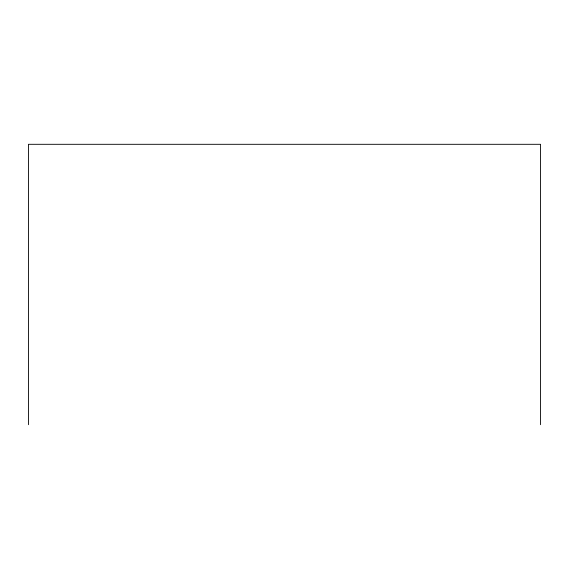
<?xml version="1.0" encoding="UTF-8"?>
<svg xmlns="http://www.w3.org/2000/svg" width="569" height="569" viewBox="0 0 569 569"><rect width="100%" height="100%" fill="white"/><g stroke="black" fill="none" stroke-linecap="round" stroke-linejoin="round"><path stroke-width="0.85" d="M540.55 424.694L540.55 144.306L28.45 144.306L28.45 424.694"/></g></svg>
